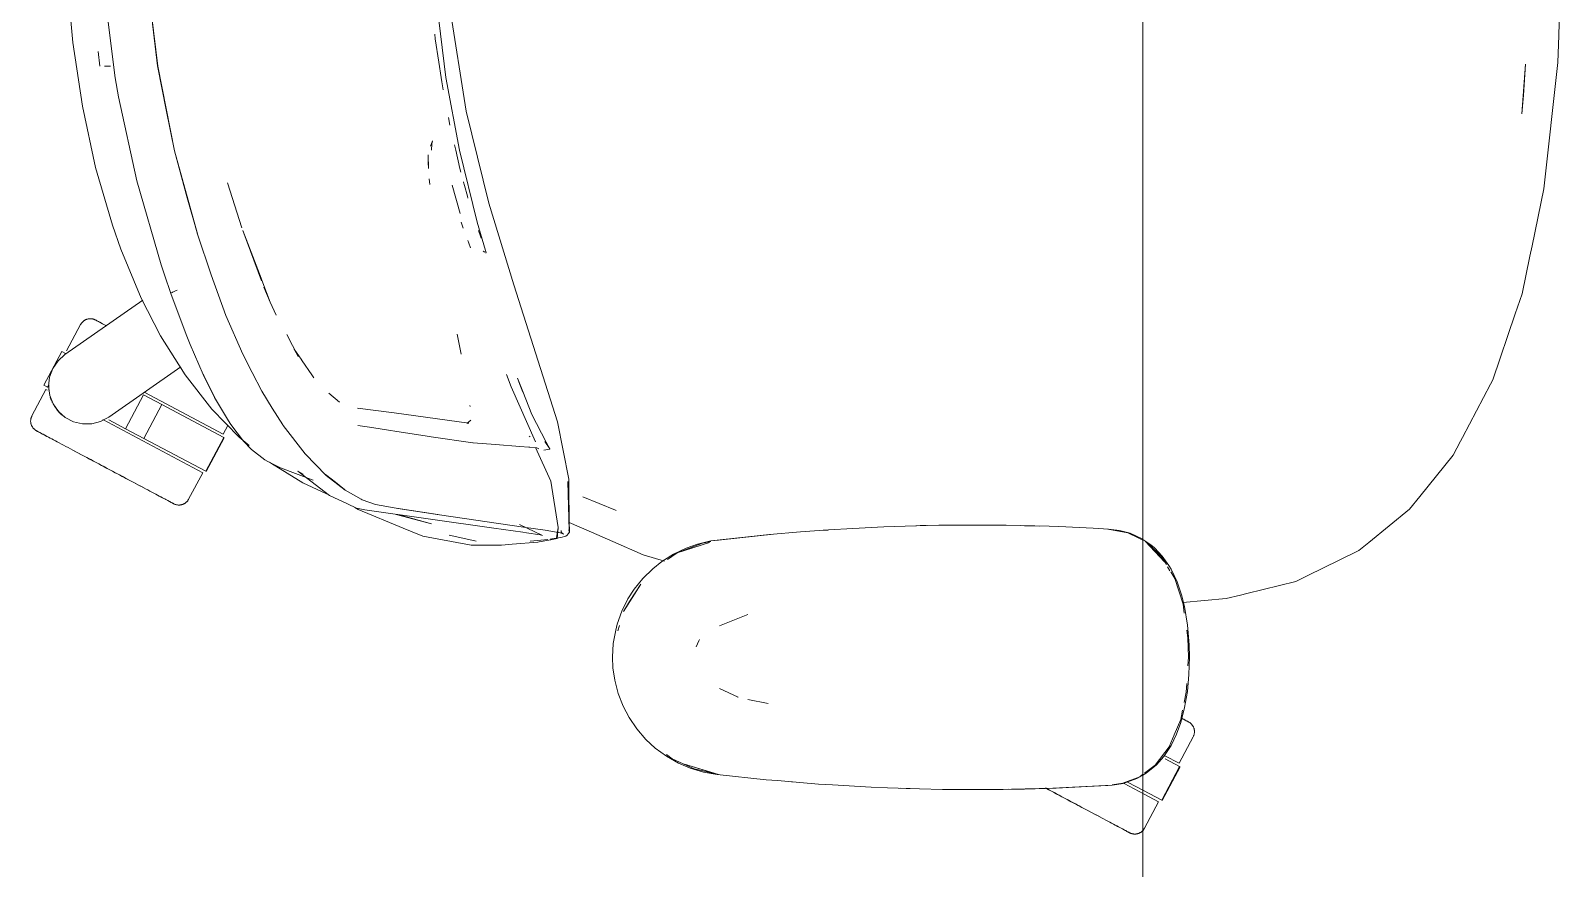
# Model space of a CAD drawing. Header units: millimetres. Extents: x 155927 to 326028, y -36033 to 97293.
# Drawn here: x 200218 to 200779, y 33172 to 33479 of the extents above; entities that cross this region are included whole.
import ezdxf

# ---------------------------------------------------------------- set-up
doc = ezdxf.new("R2010")
doc.units = ezdxf.units.MM
doc.header["$MEASUREMENT"] = 0
doc.layers.add('G-IMPT', color=8, linetype='CONTINUOUS', lineweight=9)
doc.layers.add('I-FURN', color=8, linetype='CONTINUOUS', lineweight=9)

msp = doc.modelspace()

# ---------------------------------------------------------------- linework, layer by layer
at = {"layer": 'G-IMPT'}
for p, q in [((200777.69, 33477.66), (200779.4, 33529.85)), ((200233.44, 33475.13), (200231.18, 33500.7)), ((200260.7, 33498.03), (200264.53, 33466.44)), ((200260.74, 33498.07), (200264.52, 33466.52)), ((200245.17, 33492.33), (200248.99, 33462.16)), ((200370.09, 33462.3), (200366.79, 33489.21)), ((200377.48, 33449.94), (200371.49, 33487.86)), ((200264.52, 33466.52), (200262.58, 33481.99)), ((200366.17, 33476.45), (200365.99, 33478.11)), ((200367.47, 33467.92), (200366.17, 33476.45)), ((200777.69, 33477.66), (200777.37, 33467.72)), ((200236.93, 33451.71), (200233.44, 33475.13)), ((200243.34, 33466.43), (200242.69, 33471.85)), ((200247.19, 33466.47), (200245.1, 33466.4)), ((200245.1, 33466.4), (200245.21, 33466.4)), ((200270.7, 33435.39), (200264.52, 33466.52)), ((200264.52, 33466.52), (200267.62, 33450.41)), ((200270.7, 33435.39), (200264.53, 33466.44)), ((200367.47, 33467.92), (200368.32, 33462.3)), ((200765.49, 33467.19), (200764.24, 33448.91)), ((200765.49, 33467.19), (200764.85, 33455.85)), ((200776.89, 33463.35), (200777.37, 33467.72)), ((200248.99, 33462.16), (200250.17, 33455.24)), ((200368.32, 33462.3), (200368.56, 33460.67)), ((200369.12, 33457.77), (200368.56, 33460.67)), ((200375.02, 33435.63), (200370.09, 33462.3)), ((200776.89, 33463.35), (200772.76, 33425.9)), ((200256.84, 33424.45), (200250.17, 33455.24)), ((200764.24, 33448.91), (200764.85, 33455.85)), ((200241.74, 33429.35), (200236.93, 33451.71)), ((200270.7, 33435.39), (200267.62, 33450.41)), ((200377.48, 33449.94), (200385.8, 33416.26)), ((200371.04, 33447.66), (200371.58, 33444.85)), ((200365.13, 33439.03), (200364.45, 33437.08)), ((200364.92, 33437.99), (200364.88, 33435.68)), ((200364.92, 33437.99), (200365.13, 33439.03)), ((200373.25, 33437.62), (200373.7, 33435.64)), ((200275.35, 33418.14), (200270.7, 33435.39)), ((200270.7, 33435.39), (200279.08, 33404.89)), ((200270.7, 33435.39), (200279.12, 33404.98)), ((200363.59, 33433.98), (200363.68, 33428.92)), ((200363.59, 33433.98), (200363.6, 33431.19)), ((200363.68, 33428.92), (200363.6, 33431.19)), ((200364.87, 33435.82), (200364.88, 33435.68)), ((200375.25, 33428.89), (200373.7, 33435.64)), ((200375.02, 33435.63), (200381.57, 33409.31)), ((200247.92, 33408.11), (200241.74, 33429.35)), ((200375.25, 33428.89), (200375.59, 33427.6)), ((200772.27, 33421.49), (200772.76, 33425.9)), ((200256.84, 33424.45), (200265.78, 33393.62)), ((200290.15, 33423.7), (200291.22, 33420.27)), ((200290.15, 33423.7), (200295.4, 33407.22)), ((200363.99, 33425.13), (200364.21, 33423.03)), ((200375.28, 33412.41), (200372.37, 33422.8)), ((200376.55, 33423.87), (200376.51, 33424.05)), ((200376.87, 33422.73), (200376.55, 33423.87)), ((200376.87, 33422.73), (200377.99, 33418.74)), ((200767.92, 33400.54), (200772.27, 33421.49)), ((200275.35, 33418.14), (200279.12, 33404.98)), ((200377.99, 33418.74), (200378.19, 33418.05)), ((200394.98, 33386.29), (200385.8, 33416.26)), ((200375.73, 33409.32), (200376.45, 33407.1)), ((200381.57, 33409.31), (200384.64, 33398.88)), ((200247.92, 33408.11), (200250.99, 33399.37)), ((200279.08, 33404.89), (200284.09, 33389.97)), ((200295.68, 33406.23), (200302.5, 33387.82)), ((200295.68, 33406.23), (200302.39, 33388.78)), ((200382.73, 33404.11), (200381.98, 33406.21)), ((200382.73, 33404.11), (200382.97, 33403.45)), ((200250.99, 33399.37), (200258.51, 33381.4)), ((200378.44, 33401.56), (200378.07, 33402.57)), ((200378.44, 33401.56), (200379.05, 33399.9)), ((200383.75, 33398.63), (200383.96, 33398.48)), ((200383.75, 33398.63), (200384.36, 33398.24)), ((200384.71, 33398.61), (200384.64, 33398.88)), ((200384.78, 33398.31), (200384.71, 33398.61)), ((200384.75, 33397.85), (200384.84, 33398.09)), ((200384.84, 33398.09), (200384.78, 33398.31)), ((200767.92, 33400.54), (200767.16, 33396.86)), ((200265.78, 33393.62), (200266.98, 33390.02)), ((200767.16, 33396.86), (200764.29, 33383.04)), ((200269.38, 33383.08), (200266.98, 33390.02)), ((200289.55, 33375.09), (200284.09, 33389.97)), ((200302.39, 33388.78), (200303.05, 33387.05)), ((200305.78, 33379.97), (200303.05, 33387.05)), ((200394.98, 33386.29), (200410.97, 33336.04)), ((200265.6, 33367.62), (200258.51, 33381.4)), ((200269.35, 33383.09), (200269.38, 33383.22)), ((200274.92, 33368.12), (200269.35, 33383.09)), ((200269.38, 33383.22), (200269.79, 33383.49)), ((200269.38, 33383.22), (200269.39, 33383.26)), ((200269.38, 33383.22), (200269.38, 33383.08)), ((200269.79, 33383.49), (200269.39, 33383.26)), ((200270.61, 33383.87), (200269.79, 33383.49)), ((200269.97, 33383.59), (200269.79, 33383.49)), ((200270.61, 33383.87), (200269.97, 33383.59)), ((200270.61, 33383.87), (200271.67, 33384.29)), ((200270.61, 33383.87), (200271.08, 33384.07)), ((200271.67, 33384.29), (200271.08, 33384.07)), ((200305.78, 33379.97), (200303.47, 33385.42)), ((200761.77, 33375.61), (200764.29, 33383.04)), ((200289.55, 33375.09), (200295.72, 33360.87)), ((200307.97, 33375.13), (200305.78, 33379.97)), ((200761.77, 33375.61), (200753.62, 33351.52)), ((200274.57, 33353.33), (200265.6, 33367.62)), ((200276.4, 33364.44), (200274.92, 33368.12)), ((200281.17, 33353.48), (200276.4, 33364.44)), ((200311.85, 33368.08), (200316.03, 33359.98)), ((200374.26, 33368.17), (200375.67, 33360.92)), ((200299.11, 33354.14), (200295.72, 33360.87)), ((200314.53, 33362.75), (200317.09, 33359)), ((200314.53, 33362.75), (200316.03, 33359.98)), ((200317.09, 33359), (200317.48, 33358.42)), ((200317.48, 33358.42), (200320.98, 33353.28)), ((200274.57, 33353.33), (200284.38, 33340.73)), ((200281.39, 33353.04), (200281.17, 33353.48)), ((200281.17, 33353.48), (200285.7, 33344.43)), ((200281.17, 33353.48), (200285.39, 33345.03)), ((200281.39, 33353.04), (200285.7, 33344.43)), ((200299.11, 33354.14), (200302.68, 33347.35)), ((200320.98, 33353.28), (200321.73, 33352.18)), ((200392.25, 33353.45), (200393.99, 33348.87)), ((200306.45, 33341.12), (200302.68, 33347.35)), ((200393.99, 33348.87), (200402.92, 33328.71)), ((200398.29, 33347.23), (200396.27, 33352.13)), ((200396.27, 33352.13), (200398.3, 33347.02)), ((200398.3, 33347.02), (200396.81, 33350.78)), ((200401.54, 33338.76), (200398.29, 33347.23)), ((200742.45, 33330.35), (200752.75, 33349.86)), ((200752.75, 33349.86), (200753.62, 33351.52)), ((200285.7, 33344.43), (200285.39, 33345.03)), ((200285.7, 33344.43), (200290.43, 33336.43)), ((200327.25, 33346.65), (200331.16, 33343.31)), ((200378.94, 33341.7), (200378.89, 33342.05)), ((200294.34, 33330.43), (200284.38, 33340.73)), ((200291.29, 33335.14), (200290.43, 33336.43)), ((200306.45, 33341.12), (200310.33, 33335.02)), ((200351.1, 33339.37), (200337.75, 33341.15)), ((200337.75, 33341.15), (200338.22, 33341.01)), ((200351.1, 33339.37), (200378.44, 33335.64)), ((200379.29, 33336.75), (200377.73, 33335.51)), ((200401.54, 33338.76), (200406.82, 33328.65)), ((200410.97, 33336.04), (200415.16, 33315.09)), ((200296.01, 33329.01), (200291.29, 33335.14)), ((200298.01, 33327.43), (200294.34, 33330.43)), ((200310.5, 33334.77), (200310.33, 33335.02)), ((200318.52, 33324.33), (200310.5, 33334.77)), ((200342.91, 33334.02), (200337.84, 33334.76)), ((200342.91, 33334.02), (200349.75, 33332.96)), ((200349.75, 33332.96), (200351.41, 33332.69)), ((200363.18, 33330.83), (200351.41, 33332.69)), ((200364.73, 33330.58), (200363.18, 33330.83)), ((200379.95, 33328.37), (200364.73, 33330.58)), ((200377.94, 33335.55), (200378.17, 33335.59)), ((200378.44, 33335.64), (200378.17, 33335.59)), ((200400.54, 33330.88), (200400.98, 33330.61)), ((200742.45, 33330.35), (200741.72, 33328.97)), ((200296.01, 33329.01), (200298.9, 33325.99)), ((200303.77, 33322.13), (200298.9, 33325.99)), ((200379.95, 33328.37), (200380.03, 33328.36)), ((200380.03, 33328.36), (200388.27, 33327.74)), ((200397.12, 33327.11), (200388.27, 33327.74)), ((200397.12, 33327.11), (200400.53, 33326.86)), ((200400.9, 33326.81), (200400.53, 33326.86)), ((200400.9, 33326.81), (200403.36, 33326.53)), ((200408.53, 33314.39), (200402.95, 33326.68)), ((200403.36, 33326.53), (200403.42, 33326.51)), ((200404.19, 33326.23), (200403.42, 33326.51)), ((200405.93, 33325.75), (200407.46, 33325.92)), ((200408.17, 33326.2), (200406.33, 33328.9)), ((200408.17, 33326.2), (200406.82, 33328.65)), ((200407.46, 33325.92), (200408.15, 33326.07)), ((200408.15, 33326.07), (200408.17, 33326.2)), ((200408.17, 33326.2), (200408.21, 33326.36)), ((200739.01, 33323.84), (200741.72, 33328.97)), ((200304.9, 33321.51), (200303.77, 33322.13)), ((200304.9, 33321.51), (200307.34, 33320.34)), ((200306.26, 33320.82), (200305.49, 33321.32)), ((200306.26, 33320.82), (200317.71, 33313.7)), ((200307.34, 33320.34), (200309.57, 33319.27)), ((200321.47, 33314.76), (200309.57, 33319.27)), ((200326.26, 33316.43), (200318.52, 33324.33)), ((200739.01, 33323.84), (200726.81, 33308.71)), ((200315.82, 33317.99), (200327.47, 33309.07)), ((200315.82, 33317.99), (200317.77, 33316.87)), ((200317.71, 33313.7), (200326.34, 33309.72)), ((200333, 33311.34), (200326.05, 33316.74)), ((200326.05, 33316.74), (200329.62, 33313.93)), ((200326.26, 33316.43), (200333.22, 33311.01)), ((200333, 33311.34), (200329.62, 33313.93)), ((200408.53, 33314.39), (200411.25, 33297.34)), ((200414.72, 33314.2), (200415.31, 33295.76)), ((200414.72, 33314.2), (200415.21, 33296.22)), ((200415.16, 33315.09), (200415.21, 33296.22)), ((200327.47, 33309.07), (200334.04, 33306.01)), ((200333.22, 33311.01), (200339.06, 33307.72)), ((200339.48, 33307.51), (200339.06, 33307.72)), ((200420.31, 33308.66), (200432.16, 33303.73)), ((200723.05, 33304.05), (200726.81, 33308.71)), ((200334.04, 33306.01), (200337.41, 33304.44)), ((200336.8, 33304.73), (200337.97, 33303.95)), ((200340.4, 33303.79), (200337.41, 33304.44)), ((200337.97, 33303.95), (200354.42, 33297.16)), ((200339.48, 33307.51), (200344.27, 33305.76)), ((200387.62, 33297.12), (200340.4, 33303.79)), ((200344.27, 33305.76), (200351.94, 33304.46)), ((200364.82, 33298.67), (200351.87, 33302.17)), ((200367.1, 33302.16), (200351.94, 33304.46)), ((200367.1, 33302.16), (200352.52, 33304.39)), ((200367.71, 33302.06), (200352.52, 33304.39)), ((200364.82, 33298.67), (200352.93, 33302.02)), ((200367.71, 33302.06), (200398.58, 33297.51)), ((200432.43, 33303.63), (200432.16, 33303.73)), ((200708.1, 33291.88), (200723.05, 33304.05)), ((200354.42, 33297.16), (200357.78, 33295.77)), ((200387.62, 33297.12), (200398.28, 33295.68)), ((200397.03, 33298.49), (200405.46, 33294.49)), ((200398.58, 33297.51), (200406.43, 33296.4)), ((200412.7, 33295.29), (200406.43, 33296.4)), ((200410.56, 33293.76), (200411.25, 33297.34)), ((200410.56, 33293.76), (200411.19, 33297.3)), ((200411.19, 33297.3), (200410.8, 33293.35)), ((200415.34, 33295.64), (200415.15, 33296.5)), ((200415.15, 33296.5), (200415.17, 33296.39)), ((200415.21, 33296.22), (200415.17, 33296.39)), ((200423.37, 33295.63), (200415.2, 33299.19)), ((200510.28, 33296.49), (200500, 33295.77)), ((200508.24, 33296.36), (200510.14, 33296.45)), ((200510.28, 33296.49), (200519.15, 33297.06)), ((200530.46, 33297.59), (200519.15, 33297.06)), ((200530.46, 33297.59), (200538.34, 33297.89)), ((200550.65, 33298.18), (200538.34, 33297.89)), ((200542.21, 33297.97), (200543.87, 33298.05)), ((200543.87, 33298.05), (200545.95, 33298.05)), ((200550.65, 33298.18), (200556.12, 33298.26)), ((200570.83, 33298.26), (200556.12, 33298.26)), ((200575.34, 33298.21), (200570.83, 33298.26)), ((200575.34, 33298.21), (200591.01, 33297.83)), ((200582.07, 33298.04), (200584.29, 33298.03)), ((200587.61, 33297.89), (200584.29, 33298.03)), ((200591.01, 33297.83), (200594.56, 33297.71)), ((200607.12, 33297.09), (200594.56, 33297.71)), ((200607.12, 33297.09), (200612.78, 33296.81)), ((200619.9, 33295.44), (200612.56, 33296.81)), ((200612.78, 33296.81), (200616.79, 33296.31)), ((200361.64, 33294.17), (200357.78, 33295.77)), ((200379.34, 33290.94), (200361.64, 33294.17)), ((200371.9, 33294.39), (200371.32, 33294.54)), ((200381.2, 33292.35), (200371.9, 33294.39)), ((200379.34, 33290.94), (200386.31, 33290.91)), ((200390.48, 33290.91), (200386.31, 33290.91)), ((200394.43, 33291.25), (200390.48, 33290.91)), ((200394.43, 33291.25), (200403.76, 33292.05)), ((200399.58, 33295.46), (200398.28, 33295.68)), ((200404.6, 33294.63), (200399.58, 33295.46)), ((200403.59, 33292.57), (200401, 33292.36)), ((200403.59, 33292.57), (200407.38, 33292.99)), ((200403.76, 33292.05), (200404.23, 33292.1)), ((200408.48, 33292.91), (200404.23, 33292.1)), ((200405.46, 33294.49), (200404.6, 33294.63)), ((200408.89, 33293.17), (200408.27, 33293.09)), ((200408.48, 33292.91), (200410.8, 33293.35)), ((200408.89, 33293.17), (200412.17, 33293.7)), ((200412.08, 33295.46), (200413.18, 33294.9)), ((200412.08, 33295.46), (200412.7, 33295.29)), ((200412.17, 33293.7), (200414.03, 33294.25)), ((200412.36, 33295.83), (200412.28, 33296.33)), ((200412.36, 33295.83), (200412.68, 33295.29)), ((200412.68, 33295.29), (200413.18, 33294.9)), ((200414.57, 33294.57), (200414.03, 33294.25)), ((200414.57, 33294.57), (200414.94, 33295.07)), ((200415.34, 33295.64), (200414.94, 33295.07)), ((200415.31, 33295.76), (200415.21, 33296.22)), ((200431.2, 33292.21), (200423.37, 33295.63)), ((200442.33, 33287.35), (200431.2, 33292.21)), ((200454.81, 33288.03), (200466.66, 33291.84)), ((200464.03, 33291.63), (200454.81, 33288.03)), ((200457.52, 33288.93), (200466.66, 33291.84)), ((200458.07, 33289.82), (200462.2, 33291.27)), ((200467.16, 33292.43), (200462.2, 33291.27)), ((200467.09, 33292.21), (200464.03, 33291.63)), ((200467.16, 33292.43), (200490.12, 33294.88)), ((200467.16, 33292.43), (200488.6, 33294.78)), ((200467.16, 33292.43), (200469.98, 33292.76)), ((200490.12, 33294.88), (200469.98, 33292.76)), ((200488.6, 33294.78), (200500, 33295.77)), ((200508.24, 33296.36), (200506.82, 33296.22)), ((200616.79, 33296.31), (200620.74, 33295.24)), ((200624.16, 33293.34), (200619.9, 33295.44)), ((200625.07, 33293.26), (200620.74, 33295.24)), ((200624.16, 33293.34), (200625.43, 33292.71)), ((200625.43, 33293.01), (200628.29, 33291.05)), ((200632.11, 33286.93), (200626.4, 33292.23)), ((200633.3, 33284.84), (200626.4, 33292.23)), ((200626.4, 33292.23), (200628.81, 33290)), ((200629.61, 33289.92), (200628.29, 33291.05)), ((200708.1, 33291.88), (200704.45, 33288.9)), ((200442.33, 33287.35), (200450.15, 33285.09)), ((200453.49, 33287.63), (200449.16, 33284.9)), ((200454.81, 33288.03), (200451.23, 33285.61)), ((200453.49, 33287.63), (200458.07, 33289.82)), ((200454.81, 33288.03), (200457.52, 33288.93)), ((200632.17, 33286.15), (200628.81, 33290)), ((200629.61, 33289.92), (200632.48, 33286.87)), ((200633.99, 33283.78), (200632.11, 33286.93)), ((200632.48, 33286.87), (200634.92, 33283.42)), ((200633.3, 33284.84), (200632.48, 33285.79)), ((200685.81, 33279.73), (200697.28, 33285.37)), ((200704.45, 33288.9), (200697.28, 33285.37)), ((200442.25, 33278.73), (200445.86, 33282.28)), ((200445.86, 33282.28), (200449.16, 33284.9)), ((200635.32, 33281.55), (200634.46, 33282.99)), ((200635.73, 33282.05), (200634.92, 33283.42)), ((200637.07, 33278.63), (200635.6, 33281.08)), ((200637.93, 33277.41), (200635.73, 33282.05)), ((200685.81, 33279.73), (200681.45, 33277.58)), ((200435.2, 33266.6), (200441.52, 33276.55)), ((200436.79, 33271.21), (200439.06, 33274.76)), ((200437.36, 33270.28), (200441.52, 33276.55)), ((200442.25, 33278.73), (200439.06, 33274.76)), ((200640.1, 33269.23), (200637.07, 33278.63)), ((200639.67, 33272.32), (200637.93, 33277.41)), ((200681.45, 33277.58), (200663.51, 33273.18)), ((200434.55, 33266.7), (200436.79, 33271.21)), ((200435.2, 33266.6), (200437.36, 33270.28)), ((200639.67, 33272.32), (200640.65, 33268.39)), ((200639.97, 33269.86), (200655.85, 33271.3)), ((200640.56, 33265.94), (200640.1, 33269.23)), ((200640.65, 33268.39), (200641.77, 33261.63)), ((200655.85, 33271.3), (200661.14, 33272.6)), ((200663.51, 33273.18), (200661.14, 33272.6)), ((200434.55, 33266.7), (200432.84, 33261.93)), ((200480.68, 33265.53), (200470.26, 33261.38)), ((200431.4, 33254.85), (200432.28, 33259.8)), ((200432.28, 33259.8), (200432.84, 33261.93)), ((200433.64, 33261.49), (200433.02, 33259.46)), ((200641.83, 33256.98), (200641.43, 33259.76)), ((200642.34, 33254.32), (200641.77, 33261.63)), ((200431.1, 33249.81), (200431.4, 33254.85)), ((200461.72, 33253.64), (200462.73, 33255.86)), ((200462.73, 33255.86), (200463.03, 33256.31)), ((200641.83, 33256.98), (200642.06, 33249.81)), ((200642.34, 33254.32), (200642.43, 33249.81)), ((200431.1, 33249.81), (200431.27, 33245.96)), ((200431.92, 33241.45), (200431.27, 33245.96)), ((200641.87, 33246.7), (200642.06, 33249.81)), ((200642.43, 33249.81), (200642.25, 33243.47)), ((200431.92, 33241.45), (200433.18, 33236.58)), ((200641.69, 33237.32), (200642.25, 33243.47)), ((200435.02, 33231.87), (200433.18, 33236.58)), ((200470.35, 33238.43), (200477.13, 33235.17)), ((200476.85, 33235.24), (200477.13, 33235.17)), ((200640.5, 33233.23), (200641.27, 33236.98)), ((200641.69, 33237.32), (200640.69, 33231.39)), ((200641.27, 33236.98), (200641.47, 33240.19)), ((200437.21, 33227.71), (200435.02, 33231.87)), ((200488.18, 33232.83), (200480.75, 33234.4)), ((200639.23, 33227.02), (200639.94, 33230.49)), ((200639.26, 33225.91), (200640.69, 33231.39)), ((200437.21, 33227.71), (200440.04, 33223.54)), ((200440.04, 33223.54), (200443.36, 33219.71)), ((200639.23, 33227.02), (200636.9, 33221.4)), ((200639.26, 33225.91), (200637.67, 33221.58)), ((200446.8, 33216.54), (200443.36, 33219.71)), ((200635.06, 33217.01), (200636.9, 33221.4)), ((200635.69, 33217.5), (200637.67, 33221.58)), ((200446.8, 33216.54), (200450.88, 33213.54)), ((200450.84, 33214.24), (200452.95, 33212.64)), ((200455.32, 33211.03), (200450.88, 33213.54)), ((200461.01, 33208.9), (200452.95, 33212.64)), ((200629.85, 33210.22), (200635.06, 33217.01)), ((200633.03, 33213.45), (200630.37, 33210.42)), ((200635.69, 33217.5), (200633.03, 33213.45)), ((200455.32, 33211.03), (200459.56, 33209.22)), ((200469.98, 33206.86), (200457.52, 33210.69)), ((200457.52, 33210.69), (200466.66, 33207.78)), ((200459.56, 33209.22), (200464.42, 33207.75)), ((200461.01, 33208.9), (200469.41, 33206.99)), ((200469.47, 33206.86), (200464.42, 33207.75)), ((200469.98, 33206.86), (200466.66, 33207.78)), ((200487.39, 33204.95), (200469.47, 33206.86)), ((200623.19, 33205.38), (200625.43, 33206.66)), ((200624.22, 33206.05), (200625.43, 33206.95)), ((200625.43, 33206.66), (200626.63, 33207.34)), ((200625.98, 33207.35), (200629.85, 33210.22)), ((200626.63, 33207.34), (200630.37, 33210.42)), ((200491.52, 33204.61), (200487.39, 33204.95)), ((200506.58, 33203.36), (200491.52, 33204.61)), ((200498.4, 33204.01), (200496.72, 33204.18)), ((200506.58, 33203.36), (200511.67, 33203.03)), ((200511.67, 33203.03), (200525.81, 33202.22)), ((200531.83, 33201.97), (200525.81, 33202.22)), ((200531.83, 33201.97), (200543.59, 33201.58)), ((200536.72, 33201.83), (200538.65, 33201.72)), ((200538.65, 33201.72), (200540.15, 33201.71)), ((200552.01, 33201.42), (200543.59, 33201.58)), ((200552.01, 33201.42), (200582.03, 33201.53)), ((200552.01, 33201.42), (200572.19, 33201.37)), ((200552.01, 33201.42), (200562.8, 33201.33)), ((200582.03, 33201.53), (200562.8, 33201.33)), ((200572.19, 33201.37), (200593.59, 33201.87)), ((200572.19, 33201.37), (200592.38, 33201.84)), ((200572.19, 33201.37), (200582.03, 33201.53)), ((200572.19, 33201.41), (200574.23, 33201.39)), ((200574.23, 33201.39), (200576.14, 33201.46)), ((200582.03, 33201.53), (200593.59, 33201.87)), ((200592.38, 33201.84), (200614.16, 33202.92)), ((200592.38, 33201.84), (200612.56, 33202.81)), ((200593.59, 33201.87), (200592.38, 33201.84)), ((200593.59, 33201.87), (200614.16, 33202.92)), ((200614.16, 33202.92), (200612.56, 33202.81)), ((200614.16, 33202.92), (200615.81, 33203.18)), ((200618.03, 33203.64), (200614.18, 33203.06)), ((200618.21, 33203.62), (200615.81, 33203.18)), ((200618.03, 33203.64), (200624.22, 33206.05)), ((200618.21, 33203.62), (200619.55, 33203.99)), ((200623.19, 33205.38), (200619.55, 33203.99))]:
    msp.add_line(p, q, dxfattribs=at)
at = {"layer": 'I-FURN'}
for p, q in [((200625.43, 34207.61), (200625.43, 32807.61)), ((200625.43, 32807.61), (200625.43, 34207.61)), ((200230.54, 33360.71), (200259.13, 33380.72)), ((200236.28, 33371.75), (200231.13, 33362.07)), ((200236.28, 33371.75), (200236.36, 33371.89)), ((200236.36, 33371.89), (200236.45, 33372.03)), ((200236.45, 33372.03), (200236.54, 33372.17)), ((200236.54, 33372.17), (200236.63, 33372.3)), ((200236.63, 33372.3), (200236.73, 33372.42)), ((200236.73, 33372.42), (200236.84, 33372.54)), ((200236.84, 33372.54), (200236.94, 33372.66)), ((200236.94, 33372.66), (200237.06, 33372.78)), ((200237.06, 33372.78), (200237.18, 33372.89)), ((200237.18, 33372.89), (200237.3, 33372.99)), ((200237.3, 33372.99), (200237.43, 33373.09)), ((200237.43, 33373.09), (200237.56, 33373.18)), ((200237.56, 33373.18), (200237.69, 33373.27)), ((200237.69, 33373.27), (200237.83, 33373.35)), ((200237.83, 33373.35), (200237.97, 33373.43)), ((200237.97, 33373.43), (200238.12, 33373.5)), ((200238.12, 33373.5), (200238.26, 33373.57)), ((200238.26, 33373.57), (200238.41, 33373.63)), ((200238.41, 33373.63), (200238.57, 33373.68)), ((200238.57, 33373.68), (200238.72, 33373.73)), ((200238.72, 33373.73), (200238.88, 33373.77)), ((200238.88, 33373.77), (200239.03, 33373.81)), ((200239.03, 33373.81), (200239.19, 33373.84)), ((200239.19, 33373.84), (200239.35, 33373.86)), ((200239.35, 33373.86), (200239.51, 33373.88)), ((200239.51, 33373.88), (200239.67, 33373.89)), ((200239.67, 33373.89), (200239.83, 33373.89)), ((200239.83, 33373.89), (200239.99, 33373.89)), ((200239.99, 33373.89), (200240.16, 33373.88)), ((200240.16, 33373.88), (200240.32, 33373.86)), ((200240.32, 33373.86), (200240.48, 33373.84)), ((200240.48, 33373.84), (200240.63, 33373.81)), ((200240.63, 33373.81), (200240.79, 33373.78)), ((200240.79, 33373.78), (200240.95, 33373.74)), ((200240.95, 33373.74), (200241.1, 33373.69)), ((200241.1, 33373.69), (200241.25, 33373.64)), ((200241.25, 33373.64), (200241.4, 33373.58)), ((200241.4, 33373.58), (200241.55, 33373.51)), ((200241.55, 33373.51), (200241.7, 33373.44)), ((200241.7, 33373.44), (200241.73, 33373.42)), ((200241.73, 33373.42), (200241.75, 33373.41)), ((200241.74, 33373.42), (200241.73, 33373.42)), ((200241.78, 33373.39), (200241.74, 33373.42)), ((200241.75, 33373.41), (200241.81, 33373.38)), ((200241.86, 33373.35), (200241.78, 33373.39)), ((200241.81, 33373.38), (200241.91, 33373.32)), ((200241.99, 33373.29), (200241.86, 33373.35)), ((200241.91, 33373.32), (200242.06, 33373.25)), ((200242.15, 33373.2), (200241.99, 33373.29)), ((200242.06, 33373.25), (200242.24, 33373.15)), ((200242.35, 33373.09), (200242.15, 33373.2)), ((200242.24, 33373.15), (200242.45, 33373.04)), ((200242.59, 33372.96), (200242.35, 33373.09)), ((200242.45, 33373.04), (200242.71, 33372.9)), ((200242.87, 33372.82), (200242.59, 33372.96)), ((200242.71, 33372.9), (200243.01, 33372.74)), ((200243.19, 33372.65), (200242.87, 33372.82)), ((200243.01, 33372.74), (200243.35, 33372.56)), ((200243.54, 33372.46), (200243.19, 33372.65)), ((200243.35, 33372.56), (200243.72, 33372.36)), ((200243.94, 33372.25), (200243.54, 33372.46)), ((200243.72, 33372.36), (200244.13, 33372.15)), ((200244.36, 33372.02), (200243.94, 33372.25)), ((200244.13, 33372.15), (200244.57, 33371.91)), ((200244.83, 33371.77), (200244.36, 33372.02)), ((200244.57, 33371.91), (200245.06, 33371.65)), ((200245.33, 33371.51), (200244.83, 33371.77)), ((200245.06, 33371.65), (200245.57, 33371.38)), ((200245.87, 33371.22), (200245.33, 33371.51)), ((200229.38, 33361.86), (200222.81, 33349.5)), ((200226.13, 33355.66), (200228.03, 33358.45)), ((200228.03, 33358.45), (200230.54, 33360.71)), ((200229.38, 33361.86), (200230.78, 33361.12)), ((200230.78, 33361.12), (200230.69, 33361.17)), ((200224.96, 33352.5), (200226.13, 33355.66)), ((200273.02, 33356.29), (200246.59, 33337.78)), ((200223.62, 33347.94), (200218.47, 33338.25)), ((200224.21, 33348.76), (200222.81, 33349.5)), ((200223.62, 33347.94), (200224, 33347.74)), ((200224.12, 33348.81), (200224.21, 33348.76)), ((200224.21, 33348.76), (200224.61, 33349.52)), ((200224.58, 33349.15), (200224.96, 33352.5)), ((200225, 33345.8), (200224.58, 33349.15)), ((200226.22, 33342.66), (200225, 33345.8)), ((200228.16, 33339.89), (200226.22, 33342.66)), ((200226.7, 33341.82), (200228.99, 33339.03)), ((200259.36, 33345.93), (200252.79, 33333.57)), ((200259.36, 33345.93), (200266, 33342.4)), ((200266, 33342.4), (200259.43, 33330.03)), ((200259.83, 33346.81), (200288.53, 33331.55)), ((200266, 33342.4), (200288.71, 33330.32)), ((200218, 33336.51), (200218.01, 33336.68)), ((200218, 33336.35), (200218, 33336.51)), ((200218, 33336.19), (200218, 33336.35)), ((200218.01, 33336.03), (200218, 33336.19)), ((200218.01, 33336.68), (200218.03, 33336.84)), ((200218.03, 33335.87), (200218.01, 33336.03)), ((200218.03, 33336.84), (200218.05, 33337)), ((200218.05, 33335.71), (200218.03, 33335.87)), ((200218.05, 33337), (200218.08, 33337.15)), ((200218.08, 33335.55), (200218.05, 33335.71)), ((200218.08, 33337.15), (200218.11, 33337.31)), ((200218.11, 33337.31), (200218.15, 33337.47)), ((200218.15, 33337.47), (200218.2, 33337.62)), ((200218.2, 33337.62), (200218.26, 33337.77)), ((200218.26, 33337.77), (200218.32, 33337.92)), ((200218.32, 33337.92), (200218.38, 33338.07)), ((200218.38, 33338.07), (200218.45, 33338.22)), ((200218.45, 33338.22), (200218.47, 33338.25)), ((200230.7, 33337.67), (200228.16, 33339.89)), ((200228.99, 33339.03), (200230.41, 33337.88)), ((200233.69, 33336.13), (200230.7, 33337.67)), ((200236.97, 33335.34), (200233.69, 33336.13)), ((200243.62, 33336.19), (200240.35, 33335.36)), ((200246.59, 33337.78), (200243.62, 33336.19)), ((200244.41, 33336.89), (200281.01, 33317.42)), ((200252.79, 33333.57), (200246.65, 33336.83)), ((200218.12, 33335.4), (200218.08, 33335.55)), ((200218.16, 33335.24), (200218.12, 33335.4)), ((200218.21, 33335.09), (200218.16, 33335.24)), ((200218.26, 33334.93), (200218.21, 33335.09)), ((200218.32, 33334.78), (200218.26, 33334.93)), ((200218.39, 33334.64), (200218.32, 33334.78)), ((200218.46, 33334.49), (200218.39, 33334.64)), ((200218.54, 33334.35), (200218.46, 33334.49)), ((200218.62, 33334.21), (200218.54, 33334.35)), ((200218.71, 33334.08), (200218.62, 33334.21)), ((200218.8, 33333.95), (200218.71, 33334.08)), ((200218.9, 33333.82), (200218.8, 33333.95)), ((200219.01, 33333.7), (200218.9, 33333.82)), ((200219.12, 33333.58), (200219.01, 33333.7)), ((200219.23, 33333.47), (200219.12, 33333.58)), ((200219.35, 33333.36), (200219.23, 33333.47)), ((200219.47, 33333.25), (200219.35, 33333.36)), ((200219.6, 33333.15), (200219.47, 33333.25)), ((200219.73, 33333.06), (200219.6, 33333.15)), ((200219.86, 33332.97), (200219.73, 33333.06)), ((200220, 33332.88), (200219.86, 33332.97)), ((200220.14, 33332.8), (200220, 33332.88)), ((200220.19, 33332.78), (200220.14, 33332.8)), ((200220.14, 33332.8), (200220.14, 33332.8)), ((200220.14, 33332.8), (200220.16, 33332.79)), ((200220.16, 33332.79), (200220.22, 33332.76)), ((200220.27, 33332.73), (200220.19, 33332.78)), ((200220.22, 33332.76), (200220.32, 33332.71)), ((200220.39, 33332.67), (200220.27, 33332.73)), ((200220.32, 33332.71), (200220.46, 33332.63)), ((200220.55, 33332.58), (200220.39, 33332.67)), ((200220.46, 33332.63), (200220.64, 33332.54)), ((200220.75, 33332.48), (200220.55, 33332.58)), ((200220.64, 33332.54), (200220.86, 33332.42)), ((200220.99, 33332.35), (200220.75, 33332.48)), ((200220.86, 33332.42), (200221.12, 33332.28)), ((200221.27, 33332.2), (200220.99, 33332.35)), ((200221.12, 33332.28), (200221.41, 33332.13)), ((200221.59, 33332.03), (200221.27, 33332.2)), ((200221.41, 33332.13), (200221.75, 33331.95)), ((200221.95, 33331.84), (200221.59, 33332.03)), ((200221.75, 33331.95), (200222.12, 33331.75)), ((200222.34, 33331.63), (200221.95, 33331.84)), ((200222.12, 33331.75), (200222.53, 33331.53)), ((200222.77, 33331.4), (200222.34, 33331.63)), ((200222.53, 33331.53), (200222.98, 33331.29)), ((200223.23, 33331.16), (200222.77, 33331.4)), ((200222.98, 33331.29), (200223.46, 33331.04)), ((200223.74, 33330.89), (200223.23, 33331.16)), ((200223.46, 33331.04), (200223.98, 33330.76)), ((200224.27, 33330.61), (200223.74, 33330.89)), ((200223.98, 33330.76), (200224.53, 33330.47)), ((200224.84, 33330.3), (200224.27, 33330.61)), ((200224.53, 33330.47), (200225.11, 33330.16)), ((200225.11, 33330.16), (200225.73, 33329.83)), ((200240.35, 33335.36), (200236.97, 33335.34)), ((200259.43, 33330.03), (200252.79, 33333.57)), ((200288.71, 33330.32), (200282.14, 33317.96)), ((200282.31, 33317.87), (200288.88, 33330.23)), ((200288.53, 33331.55), (200290.2, 33334.71)), ((200225.73, 33329.83), (200226.38, 33329.49)), ((200226.38, 33329.49), (200227.06, 33329.13)), ((200227.06, 33329.13), (200227.76, 33328.75)), ((200227.76, 33328.75), (200228.5, 33328.36)), ((200228.5, 33328.36), (200229.26, 33327.95)), ((200229.26, 33327.95), (200230.05, 33327.54)), ((200230.05, 33327.54), (200230.86, 33327.1)), ((200230.86, 33327.1), (200231.69, 33326.66)), ((200231.69, 33326.66), (200232.55, 33326.2)), ((200232.55, 33326.2), (200233.43, 33325.74)), ((200233.43, 33325.74), (200234.32, 33325.26)), ((200234.81, 33325), (200233.91, 33325.48)), ((200234.32, 33325.26), (200235.24, 33324.78)), ((200235.74, 33324.51), (200234.81, 33325)), ((200235.24, 33324.78), (200236.17, 33324.28)), ((200236.67, 33324.01), (200235.74, 33324.51)), ((200282.14, 33317.96), (200259.43, 33330.03)), ((200236.17, 33324.28), (200237.11, 33323.78)), ((200237.63, 33323.51), (200236.67, 33324.01)), ((200237.11, 33323.78), (200238.07, 33323.27)), ((200238.59, 33322.99), (200237.63, 33323.51)), ((200238.07, 33323.27), (200239.04, 33322.76)), ((200239.56, 33322.47), (200238.59, 33322.99)), ((200239.04, 33322.76), (200240.02, 33322.23)), ((200240.55, 33321.95), (200239.56, 33322.47)), ((200240.02, 33322.23), (200241, 33321.71)), ((200241.54, 33321.42), (200240.55, 33321.95)), ((200241, 33321.71), (200242, 33321.18)), ((200242.54, 33320.89), (200241.54, 33321.42)), ((200242, 33321.18), (200243, 33320.65)), ((200243.54, 33320.36), (200242.54, 33320.89)), ((200243, 33320.65), (200244, 33320.12)), ((200244.54, 33319.83), (200243.54, 33320.36)), ((200244, 33320.12), (200245, 33319.58)), ((200245.55, 33319.29), (200244.54, 33319.83)), ((200245, 33319.58), (200246.01, 33319.05)), ((200246.55, 33318.76), (200245.55, 33319.29)), ((200246.01, 33319.05), (200247.01, 33318.51)), ((200247.55, 33318.23), (200246.55, 33318.76)), ((200247.01, 33318.51), (200248.02, 33317.98)), ((200248.55, 33317.69), (200247.55, 33318.23)), ((200248.02, 33317.98), (200249.01, 33317.45)), ((200249.55, 33317.17), (200248.55, 33317.69)), ((200249.01, 33317.45), (200250, 33316.92)), ((200250.54, 33316.64), (200249.55, 33317.17)), ((200250, 33316.92), (200250.99, 33316.4)), ((200251.51, 33316.12), (200250.54, 33316.64)), ((200250.99, 33316.4), (200251.96, 33315.88)), ((200252.48, 33315.61), (200251.51, 33316.12)), ((200251.96, 33315.88), (200252.92, 33315.37)), ((200253.44, 33315.1), (200252.48, 33315.61)), ((200252.92, 33315.37), (200253.88, 33314.86)), ((200254.38, 33314.59), (200253.44, 33315.1)), ((200253.88, 33314.86), (200254.81, 33314.37)), ((200255.31, 33314.1), (200254.38, 33314.59)), ((200254.81, 33314.37), (200255.74, 33313.88)), ((200256.23, 33313.61), (200255.31, 33314.1)), ((200255.74, 33313.88), (200256.64, 33313.39)), ((200257.12, 33313.14), (200256.23, 33313.61)), ((200256.64, 33313.39), (200257.53, 33312.92)), ((200275.86, 33307.74), (200281.01, 33317.42)), ((200258, 33312.67), (200257.12, 33313.14)), ((200257.53, 33312.92), (200258.4, 33312.46)), ((200258.86, 33312.22), (200258, 33312.67)), ((200258.4, 33312.46), (200259.24, 33312.01)), ((200259.69, 33311.77), (200258.86, 33312.22)), ((200259.24, 33312.01), (200260.07, 33311.57)), ((200260.07, 33311.57), (200260.87, 33311.15)), ((200260.87, 33311.15), (200261.65, 33310.73)), ((200261.65, 33310.73), (200262.4, 33310.34)), ((200262.4, 33310.34), (200263.12, 33309.95)), ((200263.12, 33309.95), (200263.81, 33309.58)), ((200263.81, 33309.58), (200264.48, 33309.23)), ((200264.48, 33309.23), (200265.11, 33308.89)), ((200265.11, 33308.89), (200265.71, 33308.57)), ((200266.02, 33308.41), (200265.44, 33308.72)), ((200265.71, 33308.57), (200266.28, 33308.27)), ((200266.57, 33308.11), (200266.02, 33308.41)), ((200266.28, 33308.27), (200266.82, 33307.99)), ((200267.09, 33307.84), (200266.57, 33308.11)), ((200266.82, 33307.99), (200267.32, 33307.72)), ((200267.57, 33307.58), (200267.09, 33307.84)), ((200267.32, 33307.72), (200267.78, 33307.47)), ((200275.86, 33307.74), (200275.79, 33307.6)), ((200268.02, 33307.35), (200267.57, 33307.58)), ((200267.78, 33307.47), (200268.21, 33307.24)), ((200268.43, 33307.13), (200268.02, 33307.35)), ((200268.21, 33307.24), (200268.6, 33307.03)), ((200268.8, 33306.93), (200268.43, 33307.13)), ((200268.6, 33307.03), (200268.96, 33306.84)), ((200269.14, 33306.75), (200268.8, 33306.93)), ((200268.96, 33306.84), (200269.28, 33306.68)), ((200269.43, 33306.59), (200269.14, 33306.75)), ((200269.28, 33306.68), (200269.56, 33306.53)), ((200269.69, 33306.46), (200269.43, 33306.59)), ((200269.56, 33306.53), (200269.8, 33306.4)), ((200269.91, 33306.34), (200269.69, 33306.46)), ((200269.8, 33306.4), (200270, 33306.29)), ((200270.09, 33306.24), (200269.91, 33306.34)), ((200270, 33306.29), (200270.16, 33306.21)), ((200270.23, 33306.17), (200270.09, 33306.24)), ((200270.16, 33306.21), (200270.28, 33306.14)), ((200270.33, 33306.12), (200270.23, 33306.17)), ((200270.28, 33306.14), (200270.37, 33306.1)), ((200270.39, 33306.08), (200270.33, 33306.12)), ((200270.37, 33306.1), (200270.41, 33306.08)), ((200270.41, 33306.07), (200270.39, 33306.08)), ((200270.41, 33306.08), (200270.41, 33306.07)), ((200270.45, 33306.05), (200270.41, 33306.07)), ((200270.6, 33305.98), (200270.45, 33306.05)), ((200270.74, 33305.92), (200270.6, 33305.98)), ((200270.89, 33305.86), (200270.74, 33305.92)), ((200271.05, 33305.8), (200270.89, 33305.86)), ((200271.2, 33305.76), (200271.05, 33305.8)), ((200271.36, 33305.71), (200271.2, 33305.76)), ((200271.51, 33305.68), (200271.36, 33305.71)), ((200271.67, 33305.65), (200271.51, 33305.68)), ((200271.83, 33305.63), (200271.67, 33305.65)), ((200271.99, 33305.61), (200271.83, 33305.63)), ((200272.15, 33305.6), (200271.99, 33305.61)), ((200272.31, 33305.6), (200272.15, 33305.6)), ((200272.47, 33305.6), (200272.31, 33305.6)), ((200272.64, 33305.61), (200272.47, 33305.6)), ((200272.8, 33305.63), (200272.64, 33305.61)), ((200272.96, 33305.65), (200272.8, 33305.63)), ((200273.11, 33305.68), (200272.96, 33305.65)), ((200273.27, 33305.72), (200273.11, 33305.68)), ((200273.43, 33305.76), (200273.27, 33305.72)), ((200273.58, 33305.81), (200273.43, 33305.76)), ((200273.73, 33305.86), (200273.58, 33305.81)), ((200273.88, 33305.92), (200273.73, 33305.86)), ((200274.03, 33305.99), (200273.88, 33305.92)), ((200274.17, 33306.06), (200274.03, 33305.99)), ((200274.31, 33306.14), (200274.17, 33306.06)), ((200274.45, 33306.22), (200274.31, 33306.14)), ((200274.59, 33306.31), (200274.45, 33306.22)), ((200274.72, 33306.4), (200274.59, 33306.31)), ((200274.85, 33306.5), (200274.72, 33306.4)), ((200274.97, 33306.61), (200274.85, 33306.5)), ((200275.09, 33306.72), (200274.97, 33306.61)), ((200275.2, 33306.83), (200275.09, 33306.72)), ((200275.31, 33306.95), (200275.2, 33306.83)), ((200275.42, 33307.07), (200275.31, 33306.95)), ((200275.52, 33307.2), (200275.42, 33307.07)), ((200275.61, 33307.33), (200275.52, 33307.2)), ((200275.7, 33307.46), (200275.61, 33307.33)), ((200275.79, 33307.6), (200275.7, 33307.46)), ((200639.51, 33227.53), (200639.94, 33227.3)), ((200640.15, 33227.18), (200639.74, 33227.4)), ((200639.94, 33227.3), (200640.33, 33227.09)), ((200640.53, 33226.99), (200640.15, 33227.18)), ((200640.33, 33227.09), (200640.69, 33226.9)), ((200640.86, 33226.81), (200640.53, 33226.99)), ((200640.69, 33226.9), (200641, 33226.73)), ((200641.16, 33226.65), (200640.86, 33226.81)), ((200641, 33226.73), (200641.28, 33226.58)), ((200641.42, 33226.51), (200641.16, 33226.65)), ((200641.28, 33226.58), (200641.52, 33226.46)), ((200641.64, 33226.39), (200641.42, 33226.51)), ((200641.52, 33226.46), (200641.73, 33226.35)), ((200641.82, 33226.3), (200641.64, 33226.39)), ((200641.73, 33226.35), (200641.89, 33226.26)), ((200641.96, 33226.22), (200641.82, 33226.3)), ((200641.89, 33226.26), (200642.01, 33226.2)), ((200642.06, 33226.17), (200641.96, 33226.22)), ((200642.01, 33226.2), (200642.09, 33226.15)), ((200642.12, 33226.14), (200642.06, 33226.17)), ((200642.09, 33226.15), (200642.13, 33226.13)), ((200642.14, 33226.13), (200642.12, 33226.14)), ((200642.13, 33226.13), (200642.14, 33226.13)), ((200642.14, 33226.13), (200642.28, 33226.05)), ((200642.28, 33226.05), (200642.42, 33225.97)), ((200642.42, 33225.97), (200642.55, 33225.88)), ((200642.55, 33225.88), (200642.68, 33225.78)), ((200642.68, 33225.78), (200642.81, 33225.68)), ((200642.81, 33225.68), (200642.93, 33225.58)), ((200642.93, 33225.58), (200643.05, 33225.47)), ((200643.05, 33225.47), (200643.16, 33225.35)), ((200643.16, 33225.35), (200643.27, 33225.23)), ((200643.27, 33225.23), (200643.37, 33225.11)), ((200643.37, 33225.11), (200643.47, 33224.98)), ((200643.47, 33224.98), (200643.57, 33224.85)), ((200643.57, 33224.85), (200643.66, 33224.72)), ((200643.66, 33224.72), (200643.74, 33224.58)), ((200643.74, 33224.58), (200643.82, 33224.44)), ((200643.82, 33224.44), (200643.89, 33224.29)), ((200643.89, 33224.29), (200643.96, 33224.15)), ((200643.96, 33224.15), (200644.02, 33224)), ((200644.02, 33224), (200644.07, 33223.85)), ((200644.07, 33223.85), (200644.12, 33223.69)), ((200644.12, 33223.69), (200644.16, 33223.54)), ((200644.16, 33223.54), (200644.19, 33223.38)), ((200638.66, 33210.99), (200643.81, 33220.68)), ((200643.83, 33220.72), (200643.81, 33220.68)), ((200643.9, 33220.86), (200643.83, 33220.72)), ((200643.96, 33221.01), (200643.9, 33220.86)), ((200644.02, 33221.16), (200643.96, 33221.01)), ((200644.07, 33221.31), (200644.02, 33221.16)), ((200644.12, 33221.46), (200644.07, 33221.31)), ((200644.16, 33221.62), (200644.12, 33221.46)), ((200644.2, 33221.78), (200644.16, 33221.62)), ((200644.19, 33223.38), (200644.22, 33223.22)), ((200644.23, 33221.94), (200644.2, 33221.78)), ((200644.22, 33223.22), (200644.25, 33223.06)), ((200644.25, 33222.1), (200644.23, 33221.94)), ((200644.25, 33223.06), (200644.26, 33222.9)), ((200644.26, 33222.26), (200644.25, 33222.1)), ((200644.26, 33222.9), (200644.27, 33222.74)), ((200644.27, 33222.42), (200644.26, 33222.26)), ((200644.27, 33222.74), (200644.28, 33222.58)), ((200644.28, 33222.58), (200644.27, 33222.42)), ((200633.46, 33213.75), (200638.66, 33210.99)), ((200633.55, 33212.58), (200638.84, 33209.76)), ((200638.84, 33209.76), (200632.27, 33197.4)), ((200632.44, 33197.31), (200639.01, 33209.67)), ((200590.68, 33201.39), (200589.69, 33201.92)), ((200590.15, 33201.68), (200591.13, 33201.15)), ((200591.67, 33200.87), (200590.68, 33201.39)), ((200591.13, 33201.15), (200592.13, 33200.62)), ((200618.48, 33203.6), (200625.86, 33199.68)), ((200625.57, 33200.96), (200619.76, 33204.05)), ((200632.27, 33197.4), (200625.57, 33200.96)), ((200592.67, 33200.34), (200591.67, 33200.87)), ((200592.13, 33200.62), (200593.13, 33200.09)), ((200593.67, 33199.8), (200592.67, 33200.34)), ((200593.13, 33200.09), (200594.13, 33199.56)), ((200594.67, 33199.27), (200593.67, 33199.8)), ((200594.13, 33199.56), (200595.13, 33199.02)), ((200595.68, 33198.73), (200594.67, 33199.27)), ((200595.13, 33199.02), (200596.14, 33198.49)), ((200596.68, 33198.2), (200595.68, 33198.73)), ((200596.14, 33198.49), (200597.14, 33197.95)), ((200597.68, 33197.67), (200596.68, 33198.2)), ((200597.14, 33197.95), (200598.15, 33197.42)), ((200598.68, 33197.14), (200597.68, 33197.67)), ((200598.15, 33197.42), (200599.14, 33196.89)), ((200599.68, 33196.61), (200598.68, 33197.14)), ((200599.14, 33196.89), (200600.13, 33196.36)), ((200600.67, 33196.08), (200599.68, 33196.61)), ((200600.13, 33196.36), (200601.12, 33195.84)), ((200601.64, 33195.56), (200600.67, 33196.08)), ((200601.12, 33195.84), (200602.09, 33195.32)), ((200602.61, 33195.05), (200601.64, 33195.56)), ((200625.86, 33199.68), (200631.14, 33196.86)), ((200625.99, 33187.18), (200631.14, 33196.86)), ((200602.09, 33195.32), (200603.05, 33194.81)), ((200603.57, 33194.54), (200602.61, 33195.05)), ((200603.05, 33194.81), (200604.01, 33194.31)), ((200604.51, 33194.04), (200603.57, 33194.54)), ((200604.01, 33194.31), (200604.94, 33193.81)), ((200605.44, 33193.54), (200604.51, 33194.04)), ((200604.94, 33193.81), (200605.87, 33193.32)), ((200606.36, 33193.06), (200605.44, 33193.54)), ((200605.87, 33193.32), (200606.77, 33192.83)), ((200607.25, 33192.58), (200606.36, 33193.06)), ((200606.77, 33192.83), (200607.66, 33192.36)), ((200608.13, 33192.11), (200607.25, 33192.58)), ((200607.66, 33192.36), (200608.53, 33191.9)), ((200608.99, 33191.66), (200608.13, 33192.11)), ((200608.53, 33191.9), (200609.37, 33191.45)), ((200609.82, 33191.21), (200608.99, 33191.66)), ((200609.37, 33191.45), (200610.2, 33191.01)), ((200610.2, 33191.01), (200611, 33190.59)), ((200611, 33190.59), (200611.78, 33190.17)), ((200611.78, 33190.17), (200612.53, 33189.78)), ((200612.53, 33189.78), (200613.25, 33189.39)), ((200613.25, 33189.39), (200613.94, 33189.02)), ((200613.94, 33189.02), (200614.61, 33188.67)), ((200614.61, 33188.67), (200615.24, 33188.33)), ((200615.24, 33188.33), (200615.84, 33188.01)), ((200616.15, 33187.85), (200615.57, 33188.16)), ((200615.84, 33188.01), (200616.41, 33187.71)), ((200616.7, 33187.55), (200616.15, 33187.85)), ((200616.41, 33187.71), (200616.95, 33187.43)), ((200617.22, 33187.28), (200616.7, 33187.55)), ((200616.95, 33187.43), (200617.45, 33187.16)), ((200617.7, 33187.02), (200617.22, 33187.28)), ((200617.45, 33187.16), (200617.91, 33186.91)), ((200618.15, 33186.79), (200617.7, 33187.02)), ((200617.91, 33186.91), (200618.34, 33186.68)), ((200618.56, 33186.57), (200618.15, 33186.79)), ((200618.34, 33186.68), (200618.73, 33186.47)), ((200618.93, 33186.37), (200618.56, 33186.57)), ((200618.73, 33186.47), (200619.09, 33186.29)), ((200619.27, 33186.19), (200618.93, 33186.37)), ((200619.09, 33186.29), (200619.41, 33186.12)), ((200619.56, 33186.03), (200619.27, 33186.19)), ((200619.41, 33186.12), (200619.69, 33185.97)), ((200619.82, 33185.9), (200619.56, 33186.03)), ((200619.69, 33185.97), (200619.93, 33185.84)), ((200620.04, 33185.78), (200619.82, 33185.9)), ((200619.93, 33185.84), (200620.13, 33185.73)), ((200620.22, 33185.68), (200620.04, 33185.78)), ((200620.13, 33185.73), (200620.29, 33185.65)), ((200620.36, 33185.61), (200620.22, 33185.68)), ((200620.29, 33185.65), (200620.41, 33185.58)), ((200620.46, 33185.56), (200620.36, 33185.61)), ((200620.41, 33185.58), (200620.5, 33185.54)), ((200620.52, 33185.52), (200620.46, 33185.56)), ((200620.5, 33185.54), (200620.54, 33185.52)), ((200620.54, 33185.51), (200620.52, 33185.52)), ((200620.54, 33185.52), (200620.54, 33185.51)), ((200620.58, 33185.49), (200620.54, 33185.51)), ((200620.73, 33185.42), (200620.58, 33185.49)), ((200620.87, 33185.36), (200620.73, 33185.42)), ((200621.02, 33185.3), (200620.87, 33185.36)), ((200621.18, 33185.24), (200621.02, 33185.3)), ((200621.33, 33185.2), (200621.18, 33185.24)), ((200621.49, 33185.15), (200621.33, 33185.2)), ((200621.64, 33185.12), (200621.49, 33185.15)), ((200621.8, 33185.09), (200621.64, 33185.12)), ((200621.96, 33185.07), (200621.8, 33185.09)), ((200622.12, 33185.05), (200621.96, 33185.07)), ((200622.28, 33185.04), (200622.12, 33185.05)), ((200622.44, 33185.04), (200622.28, 33185.04)), ((200622.6, 33185.04), (200622.44, 33185.04)), ((200622.77, 33185.05), (200622.6, 33185.04)), ((200622.93, 33185.07), (200622.77, 33185.05)), ((200623.09, 33185.09), (200622.93, 33185.07)), ((200623.24, 33185.12), (200623.09, 33185.09)), ((200623.4, 33185.16), (200623.24, 33185.12)), ((200623.56, 33185.2), (200623.4, 33185.16)), ((200623.71, 33185.25), (200623.56, 33185.2)), ((200623.86, 33185.3), (200623.71, 33185.25)), ((200624.01, 33185.36), (200623.86, 33185.3)), ((200624.16, 33185.43), (200624.01, 33185.36)), ((200624.3, 33185.5), (200624.16, 33185.43)), ((200624.44, 33185.58), (200624.3, 33185.5)), ((200624.58, 33185.66), (200624.44, 33185.58)), ((200624.72, 33185.75), (200624.58, 33185.66)), ((200624.85, 33185.84), (200624.72, 33185.75)), ((200624.98, 33185.94), (200624.85, 33185.84)), ((200625.1, 33186.05), (200624.98, 33185.94)), ((200625.22, 33186.16), (200625.1, 33186.05)), ((200625.33, 33186.27), (200625.22, 33186.16)), ((200625.44, 33186.39), (200625.33, 33186.27)), ((200625.55, 33186.51), (200625.44, 33186.39)), ((200625.65, 33186.64), (200625.55, 33186.51)), ((200625.74, 33186.77), (200625.65, 33186.64)), ((200625.83, 33186.9), (200625.74, 33186.77)), ((200625.91, 33187.04), (200625.83, 33186.9)), ((200625.99, 33187.18), (200625.91, 33187.04))]:
    msp.add_line(p, q, dxfattribs=at)
for points in [[(200224.68, 33347.71), (200224.64, 33348.08), (200224.6, 33348.75), (200224.6, 33349.29), (200224.61, 33349.52)], [(200228.64, 33339.37), (200228.24, 33339.77), (200227.88, 33340.19), (200227.54, 33340.61)]]:
    msp.add_open_spline(points, degree=3, dxfattribs=at)
msp.add_open_spline([(200225.94, 33343.21), (200225.86, 33343.37), (200225.57, 33344.01), (200225.35, 33344.63), (200225.2, 33345.1)], degree=3, knots=[-0.5319761, -0.5319761, -0.5319761, -0.5319761, -0.5, -0.4, -0.4, -0.4, -0.4], dxfattribs=at)

doc.saveas('drawing.dxf')
